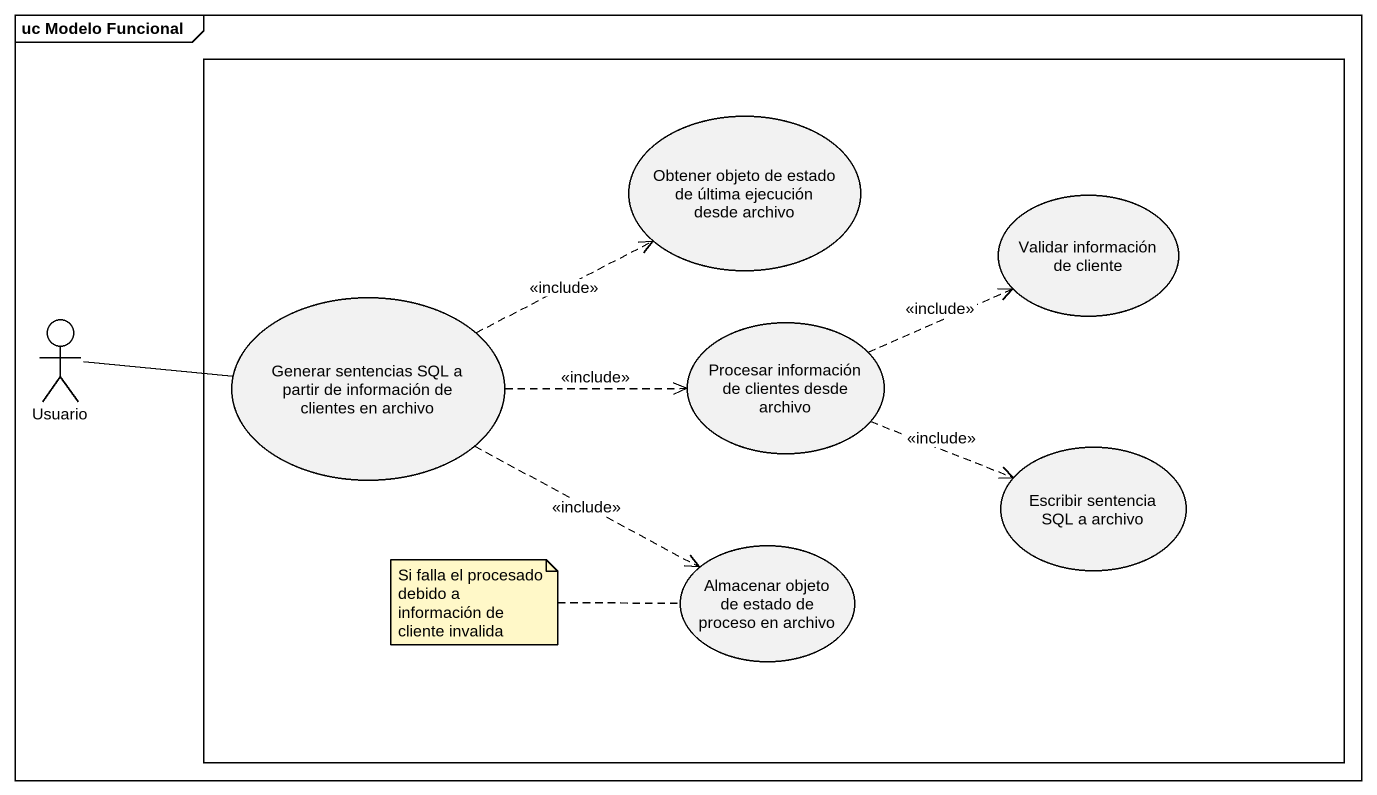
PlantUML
@startuml
mainframe uc Modelo Funcional
rectangle " " as rectangle1 {
  usecase "Obtener objeto de estado de última ejecución desde archivo" as Obtener_objeto_de_estado_de
  usecase "Validar información de cliente" as Validar_información_de
  usecase "Generar sentencias SQL a partir de información de clientes en archivo" as Generar_sentencias_SQL_a
  usecase "Procesar información de clientes desde archivo" as Procesar_información_de
  usecase "Escribir sentencia SQL a archivo" as Escribir_sentencia_SQL_a
  usecase "Almacenar objeto de estado de proceso en archivo" as Almacenar_objeto_de_estado
}
actor Usuario
Usuario -right- Generar_sentencias_SQL_a
Generar_sentencias_SQL_a .right.> Obtener_objeto_de_estado_de : <<include>>
Generar_sentencias_SQL_a .right.> Procesar_información_de : <<include>>
Generar_sentencias_SQL_a .right.> Almacenar_objeto_de_estado : <<include>>
Procesar_información_de .right.> Validar_información_de : <<include>>
Procesar_información_de .right.> Escribir_sentencia_SQL_a : <<include>>
note left of Almacenar_objeto_de_estado : Si falla el procesado debido a información de cliente invalida
@enduml
